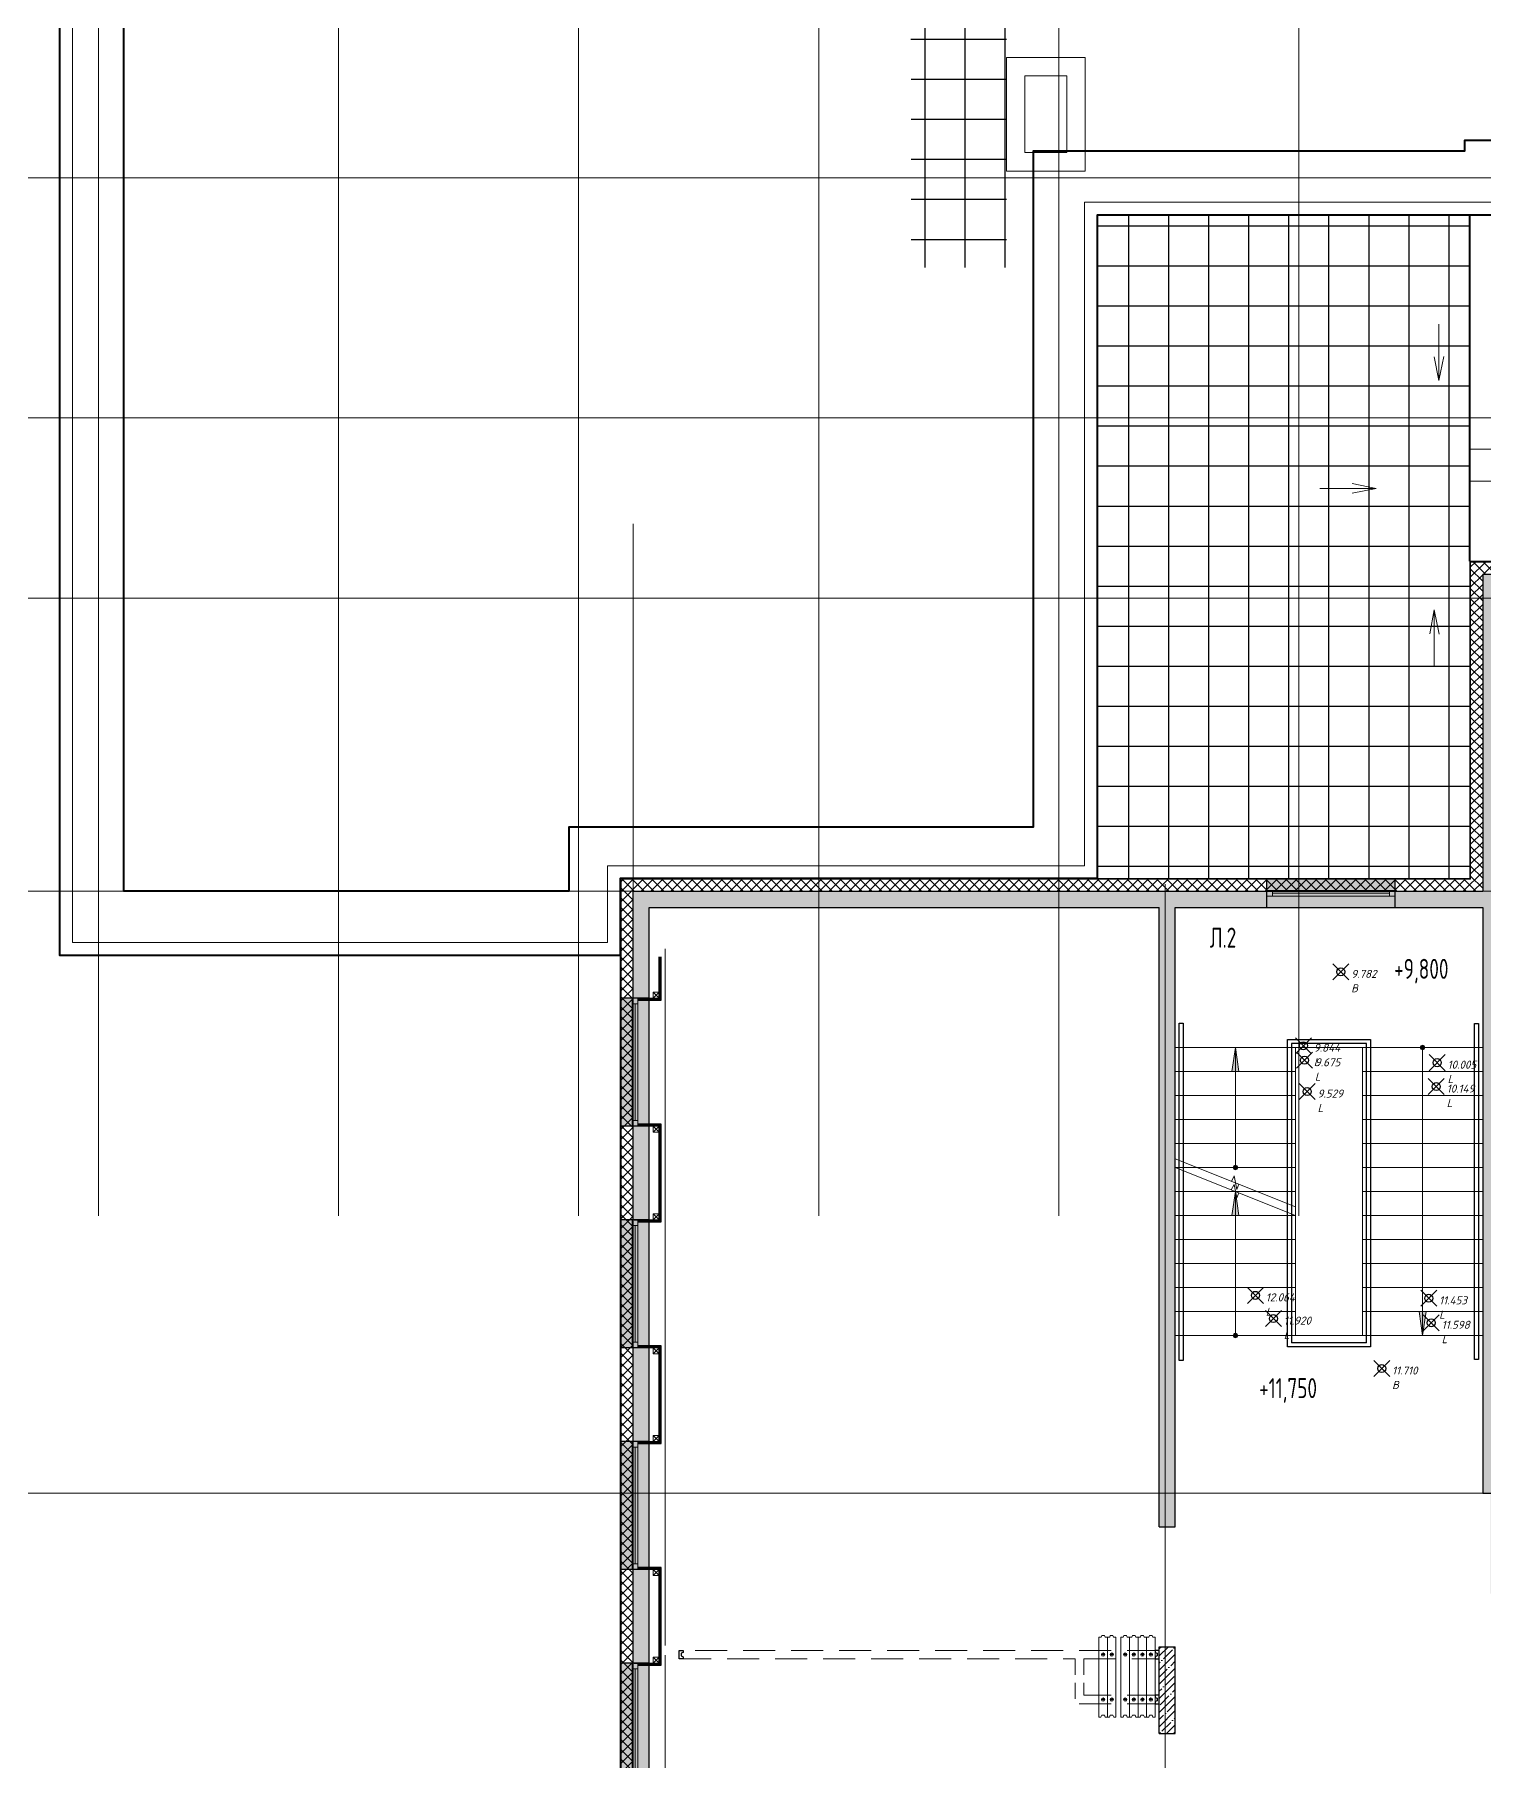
# Model space of a CAD drawing. Header units: millimetres. Extents: x 0 to 546, y 0 to 356.
# Drawn here: x 473.34 to 491.46, y 263.24 to 284.82 of the extents above; entities that cross this region are included whole.
import ezdxf
from ezdxf import colors
from ezdxf.entities.mleader import LeaderData, LeaderLine
from ezdxf.math import Vec2, Vec3

# ---------------------------------------------------------------- set-up
doc = ezdxf.new("R2010")
doc.units = ezdxf.units.MM
doc.header["$PDMODE"] = 35
doc.header["$PDSIZE"] = 0.1
for name, pattern in [('ACAD_ISO02W100', [15, 12, -3]), ('CENTER', [2, 1.25, -0.25, 0.25, -0.25]), ('HIDDEN', [6, 4, -2])]:
    doc.linetypes.add(name, pattern=pattern)
for name, color, linetype, lineweight in [('_0', 250, 'Continuous', 9), ('АР_Лестницы', 250, 'Continuous', 15), ('АР_Лестницы ограждение', 94, 'Continuous', 25), ('АР_Навесной фасад', 147, 'Continuous', 5), ('АР_Окна БЛОК', 250, 'Continuous', 13), ('АР_Оси', 195, 'Continuous', 9), ('АР_Отметки', 250, 'Continuous', 15), ('АР_Подоконники', 163, 'Continuous', 9), ('АР_Сущ Несущая стена', 216, 'Continuous', 30), ('АР_тонкая линия', 250, 'Continuous', 0), ('АР_Утеплитель', 250, 'Continuous', 9), ('АР_Штриховка монолит', 250, 'Continuous', 9), ('Пер раздвиж', 7, 'Continuous', 25), ('перекр 0.3', 181, 'Continuous', 30), ('пунктир', 251, 'Continuous', 13)]:
    doc.layers.add(name, color=color, linetype=linetype, lineweight=lineweight)
for name, color, linetype in [('АР_Кровля дорожки', 245, 'Continuous'), ('Код', 7, 'Continuous'), ('Отметка', 7, 'Continuous'), ('Пикет', 7, 'Continuous')]:
    doc.layers.add(name, color=color, linetype=linetype)
doc.styles.add('ISOCPEUR', font='isocpeur.ttf', dxfattribs={"width": 0.7})
doc.styles.add('Мой', font='isocpeui.ttf')
pattern_1 = [(45, (-470.524225, 295.78271), (-0.061871843, 0.061871843), []), (135, (-470.524225, 295.78271), (-0.061871843, -0.061871843), [])]
pattern_2 = [(45, (279.56179, 191.4235), (-0.08838835, 0.08838835), []), (45, (279.65018, 191.4235), (-0.08838835, 0.08838835), [0.15625, -0.03125, 0, -0.03125])]
pattern_3 = [(90, (7.0169, 191.4235), (-0.5, 3e-17), []), (180, (7.0169, 191.4235), (0, -0.5), [])]

# ---------------------------------------------------------------- blocks, each defined once
blk = doc.blocks.new('_DotSmall')
at = {"color": 0, "linetype": 'ByBlock', "const_width": 0.5}
blk.add_lwpolyline([(-0.0625, 0, 1), (0.0625, 0, 1)], format="xyb", close=True, dxfattribs=at)
blk = doc.blocks.new('П Трансформ2')
at = {"layer": 'Пер раздвиж', "linetype": 'HIDDEN', "lineweight": 9, "ltscale": 100}
for p, q in [((0, 615), (-1052, 615)), ((0, 508), (-945, 508))]:
    blk.add_line(p, q, dxfattribs=at)
at = {"layer": 'Пер раздвиж', "linetype": 'HIDDEN', "lineweight": 9, "ltscale": 50}
for p, q in [((-1052, 54), (-1052, 615)), ((-945, 54), (-945, 508))]:
    blk.add_line(p, q, dxfattribs=at)
at = {"layer": 'Пер раздвиж', "lineweight": 9}
for p, q in [((-681, 562), (-723, 562)), ((-702, 541), (-702, 583)), ((-574, 562), (-616, 562)), ((-595, 541), (-595, 583)), ((-406, 562), (-447, 562)), ((-426, 541), (-426, 583)), ((-299, 562), (-340, 562)), ((-319, 541), (-319, 583)), ((-192, 562), (-233, 562)), ((-212, 541), (-212, 583)), ((-85, 562), (-126, 562)), ((-105, 541), (-105, 583)), ((-702, 21), (-702, -21)), ((-595, 21), (-595, -21)), ((-426, 21), (-426, -21)), ((-319, 21), (-319, -21)), ((-212, 21), (-212, -21)), ((-105, 21), (-105, -21)), ((-681, 0), (-723, 0)), ((-574, 0), (-616, 0)), ((-406, 0), (-447, 0)), ((-299, 0), (-340, 0)), ((-192, 0), (-233, 0)), ((-85, 0), (-126, 0))]:
    blk.add_line(p, q, dxfattribs=at)
for points in [[(-756, -219), (-756, 781), (-729, 781), (-719, 757), (-686, 757), (-676, 781), (-649, 781), (-649, -219), (-678, -219), (-686, -237), (-719, -237), (-726, -219)], [(-649, -219), (-649, 781), (-622, 781), (-612, 757), (-579, 757), (-569, 781), (-542, 781), (-542, -219), (-571, -219), (-579, -237), (-612, -237), (-619, -219)], [(-480, -219), (-480, 781), (-453, 781), (-443, 757), (-410, 757), (-400, 781), (-373, 781), (-373, -219), (-402, -219), (-410, -237), (-443, -237), (-451, -219)], [(-373, -219), (-373, 781), (-346, 781), (-336, 757), (-303, 757), (-293, 781), (-266, 781), (-266, -219), (-295, -219), (-303, -237), (-336, -237), (-344, -219)], [(-266, -219), (-266, 781), (-239, 781), (-229, 757), (-196, 757), (-186, 781), (-159, 781), (-159, -219), (-188, -219), (-196, -237), (-229, -237), (-237, -219)], [(-159, -219), (-159, 781), (-132, 781), (-122, 757), (-89, 757), (-79, 781), (-52, 781), (-52, -219), (-81, -219), (-89, -237), (-122, -237), (-130, -219)]]:
    blk.add_lwpolyline(points, close=True, dxfattribs=at)
at = {"layer": 'Пер раздвиж'}
for points in [[(0, 508), (-52, 508), (-52, 535), (-28, 545), (-28, 578), (-52, 588), (-52, 615), (0, 615)], [(-6000, -53), (-5950, -53), (-5950, -27), (-5974, -17), (-5974, 17), (-5950, 27), (-5950, 54), (-6000, 54)], [(0, -53), (-52, -53), (-52, -27), (-28, -17), (-28, 17), (-52, 27), (-52, 54), (0, 54)]]:
    blk.add_lwpolyline(points, close=True, dxfattribs=at)
at = {"layer": 'Пер раздвиж', "linetype": 'HIDDEN', "lineweight": 9, "ltscale": 100}
blk.add_lwpolyline([(-945, 54), (0, 54), (0, -53), (-6000, -53), (-6000, 54), (-1052, 54)], dxfattribs=at)
at = {"layer": 'Пер раздвиж', "lineweight": 9}
for centre in [(-702, 562), (-595, 562), (-426, 562), (-319, 562), (-212, 562), (-105, 562), (-702, 0), (-595, 0), (-426, 0), (-319, 0), (-212, 0), (-105, 0)]:
    blk.add_circle(centre, 20.9, dxfattribs=at)
blk = doc.blocks.new('A$C1f3596d3')
at = {"layer": 'АР_тонкая линия', "ltscale": 100}
for p, q in [((-705, -134), (0, -134)), ((0, -134), (-301, -72)), ((-298, -190), (0, -134))]:
    blk.add_line(p, q, dxfattribs=at)
blk = doc.blocks.new('A$C28161c4d')
at = {"layer": 'АР_тонкая линия', "ltscale": 100}
for p, q in [((538, 158), (237, 221)), ((-167, 158), (538, 158)), ((240, 98), (538, 158))]:
    blk.add_line(p, q, dxfattribs=at)
blk = doc.blocks.new('A$Ce02d65bd')
at = {"ltscale": 100}
for points in [[(0, 0), (0, 75), (75, 75), (75, 0), (0, 0)], [(0, 0), (75, 75)], [(0, 75), (75, 0)]]:
    blk.add_lwpolyline(points, dxfattribs=at)
blk = doc.blocks.new('*U83')
h = blk.add_hatch(color=256)
h.dxf.hatch_style = 1
edge = h.paths.add_edge_path()
edge.add_arc((0, 0), 27.6, 359.64, 719.64)
h = blk.add_hatch(color=256)
h.dxf.hatch_style = 1
h.paths.add_polyline_path([(1500, -44), (1500, 44), (1800, 0)])
blk.add_line((1800, 0), (0, 0))
blk.add_lwpolyline([(1500, 44), (1500, -44), (1800, 0), (1500, 44)])
blk.add_circle((0, 0), 27.6)
blk = doc.blocks.new('*U115')
h = blk.add_hatch(color=256)
h.dxf.hatch_style = 1
edge = h.paths.add_edge_path()
edge.add_arc((0, 0), 27.6, 359.64, 719.64)
h = blk.add_hatch(color=256)
h.dxf.hatch_style = 1
h.paths.add_polyline_path([(3300, -44), (3300, 44), (3600, 0)])
blk.add_line((3600, 0), (0, 0))
blk.add_lwpolyline([(3300, 44), (3300, -44), (3600, 0), (3300, 44)])
blk.add_circle((0, 0), 27.6)
blk = doc.blocks.new('*U9')
h = blk.add_hatch(color=256)
h.dxf.hatch_style = 1
edge = h.paths.add_edge_path()
edge.add_arc((0, 0), 27.6, 359.64, 719.64)
h = blk.add_hatch(color=256)
h.dxf.hatch_style = 1
h.paths.add_polyline_path([(1200, -44), (1200, 44), (1500, 0)])
blk.add_line((1500, 0), (0, 0))
blk.add_lwpolyline([(1200, 44), (1200, -44), (1500, 0), (1200, 44)])
blk.add_circle((0, 0), 27.6)
blk = doc.blocks.new('*U42')
at = {"true_color": 0xffffff}
h = blk.add_hatch(color=7, dxfattribs=at)
h.dxf.hatch_style = 1
h.paths.add_polyline_path([(-1600, 140), (0, 140), (0, -220), (-1600, -220)])
at = {"lineweight": 30}
for p, q in [((-1600, 140), (-1600, -220)), ((0, 140), (0, -220))]:
    blk.add_line(p, q, dxfattribs=at)
for p, q in [((-1600, 140), (0, 140)), ((-1600, 140), (-1600, 140)), ((-1600, 140), (-1600, 140)), ((-1600, 0), (0, 0)), ((0, 140), (0, 140)), ((0, 140), (0, 140)), ((-1600, -70), (0, -70)), ((-1530, 0), (-1530, -70)), ((-1530, -35), (-70, -35)), ((-70, 0), (-70, -70)), ((0, -220), (-1600, -220))]:
    blk.add_line(p, q)
blk = doc.blocks.new('*U39')
at = {"true_color": 0xffffff}
h = blk.add_hatch(color=7, dxfattribs=at)
h.dxf.hatch_style = 1
h.paths.add_polyline_path([(-1600, -140), (0, -140), (0, 220), (-1600, 220)])
at = {"lineweight": 30}
for p, q in [((-1600, -140), (-1600, 220)), ((0, -140), (0, 220))]:
    blk.add_line(p, q, dxfattribs=at)
for p, q in [((0, 220), (-1600, 220)), ((-1600, 70), (0, 70)), ((-1600, 0), (0, 0)), ((-1530, 0), (-1530, 70)), ((-1530, 35), (-70, 35)), ((-70, 0), (-70, 70)), ((-1600, -140), (0, -140)), ((-1600, -140), (-1600, -140)), ((-1600, -140), (-1600, -140)), ((0, -140), (0, -140)), ((0, -140), (0, -140))]:
    blk.add_line(p, q)
blk = doc.blocks.new('прпр')
at = {"layer": 'АР_Кровля дорожки', "ltscale": 120, "true_color": 0x636466}
h = blk.add_hatch(dxfattribs=at)
h.set_pattern_fill('ANSI37', color=251, scale=4, angle=45, double=1)
h.set_pattern_definition([(90, (955.47023, 333.7557), (-0.5, 3e-17), []), (180, (955.47023, 333.7557), (0, -0.5), [])])
h.paths.add_polyline_path([(485.4891, 281.9058), (484.2995, 281.906), (484.2886, 287.9728), (485.4863, 287.972)])
h = blk.add_hatch(dxfattribs=at)
h.set_pattern_fill('ANSI37', color=251, scale=4, angle=45, double=1)
h.set_pattern_definition(pattern_3)
h.paths.add_polyline_path([(491.2761, 282.5592), (491.2762, 274.2693), (486.624, 274.2692), (486.624, 282.5592)])
h = blk.add_hatch(dxfattribs=at)
h.set_pattern_fill('ANSI37', color=251, scale=4, angle=45, double=1)
h.set_pattern_definition(pattern_3)
h.paths.add_polyline_path([(491.2761, 282.5592), (491.2762, 274.2693), (486.624, 274.2692), (486.624, 282.5592)])
at = {"layer": 'АР_Утеплитель', "ltscale": 100}
h = blk.add_hatch(dxfattribs=at)
h.set_pattern_fill('ANSI37', color=256, scale=0.7)
h.set_pattern_definition(pattern_1)
h.paths.add_polyline_path([(543.0874, 256.2392), (536.7374, 256.2392), (536.7374, 274.1092), (526.2374, 274.1092), (526.2374, 278.0742), (491.4374, 278.0742), (491.4374, 274.1092), (486.4622, 274.1092), (486.4622, 274.2592), (491.2874, 274.2592), (491.2874, 278.2242), (526.3874, 278.2242), (526.3874, 274.2592), (536.8874, 274.2592), (536.8874, 256.3892), (543.2374, 256.3892), (543.2374, 246.3792), (529.8374, 246.3792), (529.8374, 252.7292), (521.9574, 252.7292), (521.9574, 257.9192), (513.7221, 257.9192), (513.7221, 257.6692), (513.5721, 257.6692), (513.5721, 258.0692), (522.1074, 258.0692), (522.1074, 252.8792), (529.9874, 252.8792), (529.9874, 246.5292), (543.0874, 246.5292)])
h = blk.add_hatch(dxfattribs=at)
h.set_pattern_fill('ANSI37', color=256, scale=0.7)
h.set_pattern_definition(pattern_1)
h.paths.add_polyline_path([(474.4724, 256.2392), (480.8224, 256.2392), (480.8224, 274.1092), (486.4622, 274.1092), (486.4622, 274.2592), (480.6724, 274.2592), (480.6724, 256.3892), (474.3224, 256.3892), (474.3224, 246.3792), (487.7224, 246.3792), (487.7224, 252.7292), (495.8424, 252.7292), (495.8424, 257.9192), (504.1098, 257.9192), (504.1098, 257.6692), (504.2598, 257.6692), (504.2598, 258.0692), (495.6924, 258.0692), (495.6924, 252.8792), (487.5724, 252.8792), (487.5724, 246.5292), (474.4724, 246.5292)])
at = {"layer": 'АР_Штриховка монолит', "ltscale": 100}
h = blk.add_hatch(dxfattribs=at)
h.set_pattern_fill('ANSI35', scale=0.5)
h.set_pattern_definition(pattern_2)
h.paths.add_polyline_path([(525.9374, 278.0742), (491.4374, 278.0742), (491.4374, 274.1092), (491.4374, 273.9092), (491.4374, 266.5892), (491.5374, 266.5892), (491.5374, 265.3317), (491.7374, 265.3317), (491.7374, 266.2892), (495.4924, 266.2892), (495.4924, 265.1067), (495.6924, 265.1067), (495.6924, 266.2892), (506.4094, 266.2892), (506.4094, 266.5892), (491.7374, 266.5892), (491.7374, 277.7742), (525.9374, 277.7742)])
h = blk.add_hatch(dxfattribs=at)
h.set_pattern_fill('ANSI35', scale=0.5)
h.set_pattern_definition(pattern_2)
h.paths.add_polyline_path([(481.0224, 273.9092), (487.3974, 273.9092), (487.3974, 266.1693), (487.5974, 266.1693), (487.5974, 273.9092), (491.4374, 273.9092), (491.4374, 274.1092), (480.8224, 274.1092), (480.8224, 273.9092), (481.0224, 273.9092)])
h = blk.add_hatch(dxfattribs=at)
h.set_pattern_fill('ANSI35', scale=0.5)
h.set_pattern_definition(pattern_2)
h.paths.add_polyline_path([(481.0224, 273.9092), (480.8224, 273.9092), (480.8223, 256.2392), (474.4724, 256.2392), (474.4724, 256.0392), (474.6724, 256.0392), (480.8224, 256.0392), (480.8224, 255.1792), (481.1224, 255.1792), (481.1224, 256.2392), (481.0224, 256.2392)])
h = blk.add_hatch(dxfattribs=at)
h.set_pattern_fill('ANSI35', scale=0.5)
h.set_pattern_definition(pattern_2)
h.paths.add_polyline_path([(487.5974, 264.6693), (487.3974, 264.6693), (487.3974, 263.5842), (487.5974, 263.5842)])
for points in [[(480.8824, 272.7492), (481.1731, 272.7492), (481.1731, 273.2896)], [(480.8824, 272.7617), (481.1606, 272.7617), (481.1606, 273.2896)], [(480.8824, 272.7742), (481.1481, 272.7742), (481.1481, 273.2896)], [(480.8368, 270.0042), (481.1482, 270.0042), (481.1482, 271.1742), (480.7703, 271.1742)], [(480.8824, 269.9792), (481.1731, 269.9792), (481.1731, 271.1992), (480.8824, 271.1992)], [(480.8824, 269.9792), (481.1732, 269.9792), (481.1732, 271.1992), (480.8824, 271.1992)], [(480.8824, 269.9917), (481.1606, 269.9917), (481.1606, 271.1867), (480.8824, 271.1867)], [(480.8824, 269.9917), (481.1607, 269.9917), (481.1607, 271.1867), (480.8824, 271.1867)], [(480.8824, 270.0042), (481.1481, 270.0042), (481.1481, 271.1742), (480.8824, 271.1742)], [(480.8824, 267.2092), (481.1731, 267.2092), (481.1731, 268.4292), (480.8824, 268.4292)], [(480.8824, 267.2092), (481.1732, 267.2092), (481.1732, 268.4292), (480.8824, 268.4292)], [(480.8824, 267.2217), (481.1606, 267.2217), (481.1606, 268.4167), (480.8824, 268.4167)], [(480.8824, 267.2217), (481.1607, 267.2217), (481.1607, 268.4167), (480.8824, 268.4167)], [(480.8824, 267.2342), (481.1481, 267.2342), (481.1481, 268.4042), (480.8824, 268.4042)], [(480.8824, 267.2342), (481.1482, 267.2342), (481.1482, 268.4042), (480.8824, 268.4042)], [(480.8368, 264.4642), (481.1482, 264.4642), (481.1482, 265.6342), (480.7703, 265.6342)], [(480.8824, 264.4392), (481.1731, 264.4392), (481.1731, 265.6592), (480.8824, 265.6592)], [(480.8824, 264.4392), (481.1732, 264.4392), (481.1732, 265.6592), (480.8824, 265.6592)], [(480.8824, 264.4517), (481.1606, 264.4517), (481.1606, 265.6467), (480.8824, 265.6467)], [(480.8824, 264.4517), (481.1607, 264.4517), (481.1607, 265.6467), (480.8824, 265.6467)], [(480.8824, 264.4642), (481.1481, 264.4642), (481.1481, 265.6342), (480.8824, 265.6342)]]:
    blk.add_lwpolyline(points)
at = {"lineweight": 13, "ltscale": 500}
for points in [[(488.2966, 270.3779), (488.3313, 270.446), (488.3651, 270.2774), (488.3897, 270.3433)], [(488.2974, 270.4853), (488.3321, 270.5533), (488.366, 270.3847), (488.3905, 270.4506)]]:
    blk.add_lwpolyline(points, dxfattribs=at)
at = {"layer": 'АР_Лестницы', "color": 7, "ltscale": 100}
for p, q in [((487.5974, 272.1577), (489.0998, 272.1577)), ((489.0997, 272.1577), (491.4374, 272.1577)), ((487.5974, 271.8577), (489.0998, 271.8577)), ((489.935, 271.8577), (491.4374, 271.8577)), ((487.5974, 271.5577), (489.0998, 271.5577)), ((489.935, 271.5577), (491.4374, 271.5577)), ((487.5974, 271.2577), (489.0998, 271.2577)), ((489.935, 271.2577), (491.4374, 271.2577)), ((487.5974, 270.9577), (489.0998, 270.9577)), ((489.935, 270.9577), (491.4374, 270.9577)), ((487.5947, 270.7654), (489.0997, 270.1654)), ((487.5947, 270.6577), (489.0998, 270.0577)), ((487.5974, 270.6577), (489.0998, 270.6577)), ((489.935, 270.6577), (491.4374, 270.6577)), ((487.5974, 270.3577), (489.0998, 270.3577)), ((489.935, 270.3577), (491.4374, 270.3577)), ((487.5974, 270.0577), (489.0998, 270.0577)), ((489.935, 270.0577), (491.4374, 270.0577)), ((487.5974, 269.7577), (489.0998, 269.7577)), ((489.935, 269.7577), (491.4374, 269.7577)), ((487.5974, 269.4577), (489.0998, 269.4577)), ((489.935, 269.4577), (491.4374, 269.4577)), ((487.5974, 269.1577), (489.0998, 269.1577)), ((489.935, 269.1577), (491.4374, 269.1577)), ((487.5974, 268.8577), (489.0998, 268.8577)), ((489.935, 268.8577), (491.4374, 268.8577)), ((487.5974, 268.5577), (489.0998, 268.5577)), ((491.4374, 268.5577), (489.0998, 268.5577))]:
    blk.add_line(p, q, dxfattribs=at)
at = {"layer": 'АР_Лестницы', "ltscale": 100}
for points in [[(489.0998, 268.5577), (489.0997, 272.1577)], [(489.9349, 268.5577), (489.9349, 272.1577)]]:
    blk.add_lwpolyline(points, dxfattribs=at)
at = {"layer": 'АР_Лестницы ограждение', "ltscale": 100}
for p, q in [((488.9998, 268.4187), (488.9998, 269.8917)), ((489.985, 268.4687), (489.0498, 268.4687)), ((490.035, 268.4187), (488.9998, 268.4187))]:
    blk.add_line(p, q, dxfattribs=at)
for points in [[(487.6974, 268.2461), (487.6474, 268.2461), (487.6474, 272.4601), (487.6974, 272.4601)], [(491.3871, 268.2575), (491.3371, 268.2575), (491.3371, 272.4579), (491.3871, 272.4579)]]:
    blk.add_lwpolyline(points, close=True, dxfattribs=at)
for points in [[(488.9998, 269.8451), (488.9998, 270.5001), (488.9998, 272.2577), (490.035, 272.2577)], [(489.985, 272.2077), (489.0498, 272.2077), (489.0498, 270.5001), (489.0498, 269.8051)], [(489.985, 268.4687), (489.985, 272.2077)], [(490.035, 272.2577), (490.035, 268.4187)], [(489.0498, 269.8599), (489.0498, 268.4687)]]:
    blk.add_lwpolyline(points, dxfattribs=at)
at = {"layer": 'АР_Навесной фасад', "color": 18, "lineweight": 40, "ltscale": 100, "true_color": 0x000000}
blk.add_line((491.2762, 278.2342), (491.2761, 282.5592), dxfattribs=at)
at = {"layer": 'АР_Навесной фасад', "ltscale": 100}
for p, q in [((491.2774, 278.2342), (526.3974, 278.2342)), ((491.2774, 278.2342), (491.2774, 274.2692)), ((491.2874, 278.2242), (526.3874, 278.2242)), ((491.2874, 278.2242), (491.2874, 274.2592)), ((480.6624, 256.3992), (480.6624, 274.2692)), ((480.6624, 274.2692), (491.2774, 274.2692)), ((480.6724, 256.3892), (480.6724, 274.2592)), ((480.6724, 274.2592), (491.2874, 274.2592))]:
    blk.add_line(p, q, dxfattribs=at)
at = {"layer": 'АР_Навесной фасад', "color": 18, "lineweight": 40, "ltscale": 100, "true_color": 0x000000}
blk.add_lwpolyline([(495.8111, 291.0292), (495.8111, 282.6892), (492.011, 282.6892), (492.011, 282.5592), (486.621, 282.5592), (486.621, 274.2692), (481.5755, 274.2692), (481.0391, 274.2692), (480.6612, 274.2692), (480.6612, 273.3092), (473.661, 273.3092), (473.661, 297.6042)], dxfattribs=at)
blk.add_lwpolyline([(495.142, 288.5192), (495.1411, 283.4892), (491.211, 283.4892), (491.211, 283.3592), (485.821, 283.3592), (485.821, 274.9092), (481.5755, 274.9092), (481.0391, 274.9092), (480.0211, 274.9092), (480.0211, 274.1092), (474.461, 274.1092), (474.461, 298.2742), (468.3911, 298.2742), (468.3911, 309.7742), (471.9583, 309.7742), (471.9581, 310.5892, -0.217119), (474.3507, 315.8286, -0.1455458), (479.5804, 318.2075), (480.3911, 318.2075), (480.3911, 321.7742), (488.8911, 321.7742), (488.8911, 319.1242)], format="xyb", dxfattribs=at)
at = {"layer": 'АР_Оси', "linetype": 'CENTER', "ltscale": 1000}
for p, q in [((474.1423, 325.7866), (474.1423, 270.0543)), ((477.1423, 325.7866), (477.1423, 270.0543)), ((480.1423, 325.7866), (480.1423, 270.0543)), ((483.1423, 325.7866), (483.1423, 270.0543)), ((486.1423, 325.7866), (486.1423, 270.0543)), ((489.1423, 325.7866), (489.1423, 270.0543)), ((462.0087, 283.0242), (545.1871, 283.0242)), ((462.0087, 280.0242), (545.1871, 280.0242)), ((480.8224, 244.8179), (480.8224, 278.7018)), ((462.0087, 277.7742), (545.1871, 277.7742)), ((462.0087, 274.1092), (545.6058, 274.1092)), ((487.4724, 244.8179), (487.4724, 274.2004)), ((462.0087, 266.5892), (545.6058, 266.5892))]:
    blk.add_line(p, q, dxfattribs=at)
at = {"layer": 'АР_Подоконники', "ltscale": 100}
for p, q in [((481.2224, 264.6842), (481.2224, 273.3896)), ((481.2224, 256.2392), (481.2224, 264.5642))]:
    blk.add_line(p, q, dxfattribs=at)
at = {"layer": 'АР_Сущ Несущая стена', "color": 7, "ltscale": 100}
for p, q in [((491.4374, 278.0742), (526.2374, 278.0742)), ((491.4374, 278.0742), (491.4374, 274.1092)), ((480.8224, 274.1092), (491.4374, 274.1092)), ((480.8224, 256.2392), (480.8224, 274.1092)), ((480.8224, 272.7742), (480.8224, 274.1092)), ((481.0224, 256.2392), (481.0224, 273.9092)), ((481.0224, 273.9092), (487.3974, 273.9092)), ((487.3974, 266.1693), (487.3974, 273.9092)), ((487.5974, 266.1693), (487.5974, 273.9092)), ((487.5974, 273.9092), (491.4374, 273.9092)), ((491.4374, 273.9092), (491.4374, 266.5892)), ((491.4374, 266.5892), (491.5374, 266.5892)), ((491.4374, 266.5892), (491.5374, 266.5892)), ((487.3974, 266.1693), (487.5974, 266.1693)), ((487.3974, 263.5842), (487.3974, 264.6693)), ((487.3974, 264.6693), (487.5974, 264.6693)), ((487.5974, 263.5842), (487.5974, 264.6693)), ((487.3974, 263.5842), (487.5974, 263.5842))]:
    blk.add_line(p, q, dxfattribs=at)
at = {"layer": 'перекр 0.3', "color": 7, "linetype": 'HIDDEN', "lineweight": 5, "ltscale": 50}
blk.add_lwpolyline([(486.4711, 283.1092), (486.4711, 284.5299), (485.4862, 284.5299), (485.4862, 283.1092), (486.4711, 283.1092)], dxfattribs=at)
for points in [[(486.2411, 283.3392), (486.2411, 284.2999), (485.7162, 284.2999), (485.7162, 283.3392)], [(491.2761, 279.2357), (492.011, 279.2357), (492.011, 279.6335), (491.2761, 279.6335)]]:
    blk.add_lwpolyline(points, close=True, dxfattribs=at)
at = {"layer": 'пунктир', "color": 2, "linetype": 'ACAD_ISO02W100', "ltscale": 50}
blk.add_lwpolyline([(495.6511, 290.8692), (495.6511, 282.8492), (491.851, 282.8492), (491.851, 282.7192), (486.461, 282.7192), (486.461, 274.4292), (481.5755, 274.4292), (481.0391, 274.4292), (480.5012, 274.4292), (480.5012, 273.4692), (473.821, 273.4692), (473.821, 297.7642)], dxfattribs=at)
at = {"layer": '_0', "color": 1, "lineweight": -3, "ltscale": 500, "xscale": 0.001, "yscale": 0.001, "zscale": 0.001, "rotation": 89.99999999999999}
for p in [(481.1481, 272.7742), (481.1481, 271.0992), (481.1482, 271.0992), (481.1481, 270.0042), (481.1482, 270.0042), (481.1481, 268.3292), (481.1482, 268.3292), (481.1481, 267.2342), (481.1482, 267.2342), (481.1481, 265.5592), (481.1482, 265.5592), (481.1481, 264.4642), (481.1482, 264.4642)]:
    blk.add_blockref('A$Ce02d65bd', p, dxfattribs=at)
at = {"layer": 'АР_Лестницы', "ltscale": 100, "xscale": 0.001, "yscale": 0.001, "zscale": 0.001}
for name, p, rotation in [('*U9', (488.3486, 270.6577), 90.00000000000233), ('*U115', (490.6862, 272.1577), 270.0000000000023), ('*U83', (488.3486, 268.5577), 90.00000000000233)]:
    blk.add_blockref(name, p, dxfattribs=dict(at, rotation=rotation))
at = {"layer": 'АР_Окна БЛОК', "xscale": 0.001, "yscale": 0.001, "zscale": 0.001}
blk.add_blockref('*U39', (490.3424, 274.0492), dxfattribs=at)
at = {"layer": 'АР_Окна БЛОК', "xscale": 0.001, "yscale": 0.001, "zscale": 0.001, "rotation": 269.9999999999999}
for p in [(480.8824, 271.1742), (480.8824, 268.4042), (480.8824, 265.6342), (480.8824, 262.8642)]:
    blk.add_blockref('*U42', p, dxfattribs=at)
at = {"layer": 'АР_тонкая линия', "ltscale": 100, "yscale": 0.001, "zscale": 0.001, "rotation": 269.9999999999999}
for p, xscale in [((491.0228, 280.4901), 0.001), ((490.9671, 277.6251), -0.001)]:
    blk.add_blockref('A$C1f3596d3', p, dxfattribs=dict(at, xscale=xscale))
at = {"layer": 'АР_тонкая линия', "ltscale": 100, "xscale": 0.001, "yscale": 0.001, "zscale": 0.001}
blk.add_blockref('A$C28161c4d', (489.5681, 278.9854), dxfattribs=at)
at = {"layer": 'Пер раздвиж', "xscale": -0.001, "yscale": 0.001, "zscale": 0.001, "rotation": 180}
blk.add_blockref('П Трансформ2', (487.3974, 264.5719), dxfattribs=at)
at = {"layer": 'АР_Отметки'}
ml = blk.add_multileader_mtext('Standard', dxfattribs=at)
ml.set_content('Л.4', color=256, style='ISOCPEUR')
ml.set_leader_properties(color=256, linetype='Continuous', lineweight=-1)
ml.set_arrow_properties(name='DOTSMALL')
ml.build(insert=Vec2(0, 0))
ml.multileader.update_dxf_attribs({"has_text_frame": 1, "text_left_attachment_type": 4, "text_right_attachment_type": 4, "dogleg_length": 100, "arrow_head_size": 0.18})
ctx = ml.context
ctx.base_point, ctx.char_height, ctx.arrow_head_size, ctx.landing_gap_size, ctx.plane_origin = Vec3(147622.5144, 168748.553), 0.25, 0.18, 0.05, Vec3(526.7959, 309.402)
ctx.left_attachment, ctx.right_attachment = 4, 4
notes = []
notes.append((ctx, [(0, (0, 0, 0), (0, 0), (1, 0), 1, [])]))
ctx.mtext.insert, ctx.mtext.width, ctx.mtext.line_spacing_style, ctx.mtext.flow_direction = Vec3(499.4622, 321.3584), 0.852697, 2, 5
ml = blk.add_multileader_mtext('Standard', dxfattribs=at)
ml.set_content('+11,550', color=256, style='ISOCPEUR')
ml.set_leader_properties(color=256, linetype='Continuous', lineweight=-1)
ml.set_arrow_properties(name='DOTSMALL')
ml.build(insert=Vec2(0, 0))
ml.multileader.update_dxf_attribs({"has_text_frame": 1, "text_left_attachment_type": 4, "text_right_attachment_type": 4, "dogleg_length": 100, "arrow_head_size": 0.18})
ctx = ml.context
ctx.base_point, ctx.char_height, ctx.arrow_head_size, ctx.landing_gap_size, ctx.plane_origin = Vec3(147621.9099, 168747.9026), 0.25, 0.18, 0.05, Vec3(496.6465, 319.7835)
ctx.left_attachment, ctx.right_attachment = 4, 4
notes.append((ctx, [(0, (0, 0, 0), (0, 0), (1, 0), 1, [])]))
ctx.mtext.insert, ctx.mtext.width, ctx.mtext.line_spacing_style, ctx.mtext.flow_direction = Vec3(498.8577, 320.708), 0.852697, 2, 5
ml = blk.add_multileader_mtext('Standard', dxfattribs=at)
ml.set_content('+11,550', color=256, style='ISOCPEUR')
ml.set_leader_properties(color=256, linetype='Continuous', lineweight=-1)
ml.set_arrow_properties(name='DOTSMALL')
ml.build(insert=Vec2(0, 0))
ml.multileader.update_dxf_attribs({"has_text_frame": 1, "text_left_attachment_type": 4, "text_right_attachment_type": 4, "dogleg_length": 100, "arrow_head_size": 0.18})
ctx = ml.context
ctx.base_point, ctx.char_height, ctx.arrow_head_size, ctx.landing_gap_size, ctx.plane_origin = Vec3(147621.9099, 168747.9026), 0.25, 0.18, 0.05, Vec3(496.6465, 319.7835)
ctx.left_attachment, ctx.right_attachment = 4, 4
notes.append((ctx, [(0, (0, 0, 0), (0, 0), (1, 0), 1, [])]))
ctx.mtext.insert, ctx.mtext.width, ctx.mtext.line_spacing_style, ctx.mtext.flow_direction = Vec3(498.8577, 320.708), 0.852697, 2, 5
ml = blk.add_multileader_mtext('Standard', dxfattribs=at)
ml.set_content('+13,200', color=256, style='ISOCPEUR')
ml.set_leader_properties(color=256, linetype='Continuous', lineweight=-1)
ml.set_arrow_properties(name='DOTSMALL')
ml.build(insert=Vec2(0, 0))
ml.multileader.update_dxf_attribs({"has_text_frame": 1, "text_left_attachment_type": 4, "text_right_attachment_type": 4, "dogleg_length": 100, "arrow_head_size": 0.18})
ctx = ml.context
ctx.base_point, ctx.char_height, ctx.arrow_head_size, ctx.landing_gap_size, ctx.plane_origin = Vec3(147627.0658, 168747.8362), 0.25, 0.18, 0.05, Vec3(501.6465, 320.5285)
ctx.left_attachment, ctx.right_attachment = 4, 4
notes.append((ctx, [(0, (0, 0, 0), (0, 0), (1, 0), 1, [])]))
ctx.mtext.insert, ctx.mtext.width, ctx.mtext.line_spacing_style, ctx.mtext.flow_direction = Vec3(504.0135, 320.6416), 0.852697, 2, 5
ml = blk.add_multileader_mtext('Standard', dxfattribs=at)
ml.set_content('+13,340', color=256, style='ISOCPEUR')
ml.set_leader_properties(color=256, linetype='Continuous', lineweight=-1)
ml.set_arrow_properties(name='DOTSMALL')
ml.build(insert=Vec2(0, 0))
ml.multileader.update_dxf_attribs({"has_text_frame": 1, "text_left_attachment_type": 4, "text_right_attachment_type": 4, "dogleg_length": 100, "arrow_head_size": 0.18})
ctx = ml.context
ctx.base_point, ctx.char_height, ctx.arrow_head_size, ctx.landing_gap_size, ctx.plane_origin = Vec3(147626.95, 168746.2444), 0.25, 0.18, 0.05, Vec3(502.3289, 319.0113)
ctx.left_attachment, ctx.right_attachment = 4, 4
notes.append((ctx, [(0, (0, 0, 0), (0, 0), (1, 0), 1, [])]))
ctx.mtext.insert, ctx.mtext.width, ctx.mtext.line_spacing_style, ctx.mtext.flow_direction = Vec3(503.8977, 319.0498), 0.852697, 2, 5
ml = blk.add_multileader_mtext('Standard', dxfattribs=at)
ml.set_content('+13,340', color=256, style='ISOCPEUR')
ml.set_leader_properties(color=256, linetype='Continuous', lineweight=-1)
ml.set_arrow_properties(name='DOTSMALL')
ml.build(insert=Vec2(0, 0))
ml.multileader.update_dxf_attribs({"has_text_frame": 1, "text_left_attachment_type": 4, "text_right_attachment_type": 4, "dogleg_length": 100, "arrow_head_size": 0.18})
ctx = ml.context
ctx.base_point, ctx.char_height, ctx.arrow_head_size, ctx.landing_gap_size, ctx.plane_origin = Vec3(147616.3096, 168716.4154), 0.25, 0.18, 0.05, Vec3(493.126, 287.1768)
ctx.left_attachment, ctx.right_attachment = 4, 4
notes.append((ctx, [(0, (0, 0, 0), (0, 0), (1, 0), 1, [])]))
ctx.mtext.insert, ctx.mtext.width, ctx.mtext.defined_height, ctx.mtext.line_spacing_style, ctx.mtext.flow_direction = Vec3(493.2574, 289.2208), 0.696035, 0.7765, 2, 5
ml = blk.add_multileader_mtext('Standard', dxfattribs=at)
ml.set_content('+9,800', color=256, style='ISOCPEUR')
ml.set_leader_properties(color=256, linetype='Continuous', lineweight=-1)
ml.set_arrow_properties(name='DOTSMALL')
ml.build(insert=Vec2(0, 0))
ml.multileader.update_dxf_attribs({"has_text_frame": 1, "text_left_attachment_type": 4, "text_right_attachment_type": 4, "dogleg_length": 100, "arrow_head_size": 0.18})
ctx = ml.context
ctx.base_point, ctx.char_height, ctx.arrow_head_size, ctx.landing_gap_size, ctx.plane_origin = Vec3(147652.2274, 168700.8602), 0.25, 0.18, 0.05, Vec3(528.8758, 272.6715)
ctx.left_attachment, ctx.right_attachment = 4, 4
notes.append((ctx, [(0, (0, 0, 0), (0, 0), (1, 0), 1, [])]))
ctx.mtext.insert, ctx.mtext.width, ctx.mtext.line_spacing_style, ctx.mtext.flow_direction = Vec3(529.1751, 273.6656), 0.852697, 2, 5
ml = blk.add_multileader_mtext('Standard', dxfattribs=at)
ml.set_content('+9,800', color=256, style='ISOCPEUR')
ml.set_leader_properties(color=256, linetype='Continuous', lineweight=-1)
ml.set_arrow_properties(name='DOTSMALL')
ml.build(insert=Vec2(0, 0))
ml.multileader.update_dxf_attribs({"has_text_frame": 1, "text_left_attachment_type": 4, "text_right_attachment_type": 4, "dogleg_length": 100, "arrow_head_size": 0.18})
ctx = ml.context
ctx.base_point, ctx.char_height, ctx.arrow_head_size, ctx.landing_gap_size, ctx.plane_origin = Vec3(147652.2274, 168700.8602), 0.25, 0.18, 0.05, Vec3(528.8758, 272.6715)
ctx.left_attachment, ctx.right_attachment = 4, 4
notes.append((ctx, [(0, (0, 0, 0), (0, 0), (1, 0), 1, [])]))
ctx.mtext.insert, ctx.mtext.width, ctx.mtext.line_spacing_style, ctx.mtext.flow_direction = Vec3(529.1751, 273.6656), 0.852697, 2, 5
ml = blk.add_multileader_mtext('Standard', dxfattribs=at)
ml.set_content('Л.2', color=256, style='ISOCPEUR')
ml.set_leader_properties(color=256, linetype='Continuous', lineweight=-1)
ml.set_arrow_properties(name='DOTSMALL')
ml.build(insert=Vec2(0, 0))
ml.multileader.update_dxf_attribs({"has_text_frame": 1, "text_left_attachment_type": 4, "text_right_attachment_type": 4, "dogleg_length": 100, "arrow_head_size": 0.18})
ctx = ml.context
ctx.base_point, ctx.char_height, ctx.arrow_head_size, ctx.landing_gap_size, ctx.plane_origin = Vec3(147611.0807, 168700.8497), 0.25, 0.18, 0.05, Vec3(513.7737, 259.8554)
ctx.left_attachment, ctx.right_attachment = 4, 4
notes.append((ctx, [(0, (0, 0, 0), (0, 0), (1, 0), 1, [])]))
ctx.mtext.insert, ctx.mtext.width, ctx.mtext.line_spacing_style, ctx.mtext.flow_direction = Vec3(488.0284, 273.6551), 0.852697, 2, 5
ml = blk.add_multileader_mtext('Standard', dxfattribs=at)
ml.set_content('+9,800', color=256, style='ISOCPEUR')
ml.set_leader_properties(color=256, linetype='Continuous', lineweight=-1)
ml.set_arrow_properties(name='DOTSMALL')
ml.build(insert=Vec2(0, 0))
ml.multileader.update_dxf_attribs({"has_text_frame": 1, "text_left_attachment_type": 4, "text_right_attachment_type": 4, "dogleg_length": 100, "arrow_head_size": 0.18})
ctx = ml.context
ctx.base_point, ctx.char_height, ctx.arrow_head_size, ctx.landing_gap_size, ctx.plane_origin = Vec3(147613.383, 168700.4602), 0.25, 0.18, 0.05, Vec3(487.1318, 272.0002)
ctx.left_attachment, ctx.right_attachment = 4, 4
notes.append((ctx, [(0, (0, 0, 0), (0, 0), (1, 0), 1, [])]))
ctx.mtext.insert, ctx.mtext.width, ctx.mtext.line_spacing_style, ctx.mtext.flow_direction = Vec3(490.3308, 273.2656), 0.852697, 2, 5
ml = blk.add_multileader_mtext('Standard', dxfattribs=at)
ml.set_content('Л.1', color=256, style='ISOCPEUR')
ml.set_leader_properties(color=256, linetype='Continuous', lineweight=-1)
ml.set_arrow_properties(name='DOTSMALL')
ml.build(insert=Vec2(0, 0))
ml.multileader.update_dxf_attribs({"has_text_frame": 1, "text_left_attachment_type": 4, "text_right_attachment_type": 4, "dogleg_length": 100, "arrow_head_size": 0.18})
ctx = ml.context
ctx.base_point, ctx.char_height, ctx.arrow_head_size, ctx.landing_gap_size, ctx.plane_origin = Vec3(147649.4614, 168700.0798), 0.25, 0.18, 0.05, Vec3(551.7493, 260.3104)
ctx.left_attachment, ctx.right_attachment = 4, 4
notes.append((ctx, [(0, (0, 0, 0), (0, 0), (1, 0), 1, [])]))
ctx.mtext.insert, ctx.mtext.width, ctx.mtext.line_spacing_style, ctx.mtext.flow_direction = Vec3(526.4092, 272.8852), 0.852697, 2, 5
ml = blk.add_multileader_mtext('Standard', dxfattribs=at)
ml.set_content('+11,750', color=256, style='ISOCPEUR')
ml.set_leader_properties(color=256, linetype='Continuous', lineweight=-1)
ml.set_arrow_properties(name='DOTSMALL')
ml.build(insert=Vec2(0, 0))
ml.multileader.update_dxf_attribs({"has_text_frame": 1, "text_left_attachment_type": 4, "text_right_attachment_type": 4, "dogleg_length": 100, "arrow_head_size": 0.18})
ctx = ml.context
ctx.base_point, ctx.char_height, ctx.arrow_head_size, ctx.landing_gap_size, ctx.plane_origin = Vec3(147650.37, 168695.2432), 0.25, 0.18, 0.05, Vec3(527.7468, 265.0962)
ctx.left_attachment, ctx.right_attachment = 4, 4
notes.append((ctx, [(0, (0, 0, 0), (0, 0), (1, 0), 1, [])]))
ctx.mtext.insert, ctx.mtext.width, ctx.mtext.line_spacing_style, ctx.mtext.flow_direction = Vec3(527.3177, 268.0487), 0.852697, 2, 5
ml = blk.add_multileader_mtext('Standard', dxfattribs=at)
ml.set_content('+11,750', color=256, style='ISOCPEUR')
ml.set_leader_properties(color=256, linetype='Continuous', lineweight=-1)
ml.set_arrow_properties(name='DOTSMALL')
ml.build(insert=Vec2(0, 0))
ml.multileader.update_dxf_attribs({"has_text_frame": 1, "text_left_attachment_type": 4, "text_right_attachment_type": 4, "dogleg_length": 100, "arrow_head_size": 0.18})
ctx = ml.context
ctx.base_point, ctx.char_height, ctx.arrow_head_size, ctx.landing_gap_size, ctx.plane_origin = Vec3(147611.6962, 168695.2212), 0.25, 0.18, 0.05, Vec3(490.0016, 266.6202)
ctx.left_attachment, ctx.right_attachment = 4, 4
notes.append((ctx, [(0, (0, 0, 0), (0, 0), (1, 0), 1, [])]))
ctx.mtext.insert, ctx.mtext.width, ctx.mtext.defined_height, ctx.mtext.line_spacing_style, ctx.mtext.flow_direction = Vec3(488.644, 268.0267), 0.696035, 0.9125, 2, 5
ml = blk.add_multileader_mtext('Standard', dxfattribs=at)
ml.set_content('+11,750', color=256, style='ISOCPEUR')
ml.set_leader_properties(color=256, linetype='Continuous', lineweight=-1)
ml.set_arrow_properties(name='DOTSMALL')
ml.build(insert=Vec2(0, 0))
ml.multileader.update_dxf_attribs({"has_text_frame": 1, "text_left_attachment_type": 4, "text_right_attachment_type": 4, "dogleg_length": 100, "arrow_head_size": 0.18})
ctx = ml.context
ctx.base_point, ctx.char_height, ctx.arrow_head_size, ctx.landing_gap_size, ctx.plane_origin = Vec3(147631.9906, 168691.3685), 0.25, 0.18, 0.05, Vec3(509.3675, 261.2214)
ctx.left_attachment, ctx.right_attachment = 4, 4
notes.append((ctx, [(0, (0, 0, 0), (0, 0), (1, 0), 1, [])]))
ctx.mtext.insert, ctx.mtext.width, ctx.mtext.line_spacing_style, ctx.mtext.flow_direction = Vec3(508.9384, 264.1739), 0.852697, 2, 5
for ctx, leaders in notes:
    for number, flags, end, landing, length, lines in leaders:
        leader = LeaderData()
        leader.index, (leader.has_last_leader_line, leader.has_dogleg_vector, leader.attachment_direction) = number, flags
        leader.last_leader_point, leader.dogleg_vector, leader.dogleg_length = Vec3(end), Vec3(landing), length
        for number, points, colour, breaks in lines:
            line = LeaderLine()
            line.index, line.vertices, line.color, line.breaks = number, Vec3.list(points), colors.encode_raw_color(colour), breaks
            leader.lines.append(line)
        ctx.leaders.append(leader)

msp = doc.modelspace()

# ---------------------------------------------------------------- block references
msp.add_blockref('прпр', (0, 0))

# ---------------------------------------------------------------- next in the draw order: linework, layer by layer
at = {"layer": 'Пикет', "color": 1}
for p in [(489.665, 273.103, 9.782), (489.198, 272.18, 9.844), (489.211, 271.998, 9.675), (490.8691, 271.9683, 10.005), (489.245, 271.607, 9.529), (490.8581, 271.6693, 10.149), (488.598, 269.061, 12.064), (490.764, 269.024, 11.453), (488.823, 268.77, 11.92), (490.795, 268.718, 11.598), (490.176, 268.1463, 11.71)]:
    msp.add_point(p, dxfattribs=at)

# ---------------------------------------------------------------- next in the draw order: texts
at = {"layer": 'Код', "color": 5, "style": 'Мой'}
for s, p in [('B', (489.7949, 272.848, 9.782)), ('L', (489.3279, 271.925, 9.844)), ('L', (489.3409, 271.743, 9.675)), ('L', (490.999, 271.7133, 10.005)), ('L', (490.988, 271.4143, 10.149)), ('L', (489.3749, 271.352, 9.529)), ('L', (488.7279, 268.806, 12.064)), ('L', (490.8939, 268.769, 11.453)), ('L', (488.9529, 268.515, 11.92)), ('L', (490.9249, 268.463, 11.598)), ('B', (490.3059, 267.8913, 11.71))]:
    msp.add_text(s, height=0.1, dxfattribs=at).set_placement(p)
at = {"layer": 'Отметка', "color": 5, "style": 'Мой'}
for s, p in [('9.782', (489.7949, 273.028, 9.782)), ('9.844', (489.3279, 272.105, 9.844)), ('9.675', (489.3409, 271.923, 9.675)), ('10.005', (490.999, 271.8933, 10.005)), ('10.149', (490.988, 271.5943, 10.149)), ('9.529', (489.3749, 271.532, 9.529)), ('12.064', (488.7279, 268.986, 12.064)), ('11.453', (490.8939, 268.949, 11.453)), ('11.920', (488.9529, 268.695, 11.92)), ('11.598', (490.9249, 268.643, 11.598)), ('11.710', (490.3059, 268.0713, 11.71))]:
    msp.add_text(s, height=0.1, dxfattribs=at).set_placement(p)

doc.saveas('drawing.dxf')
